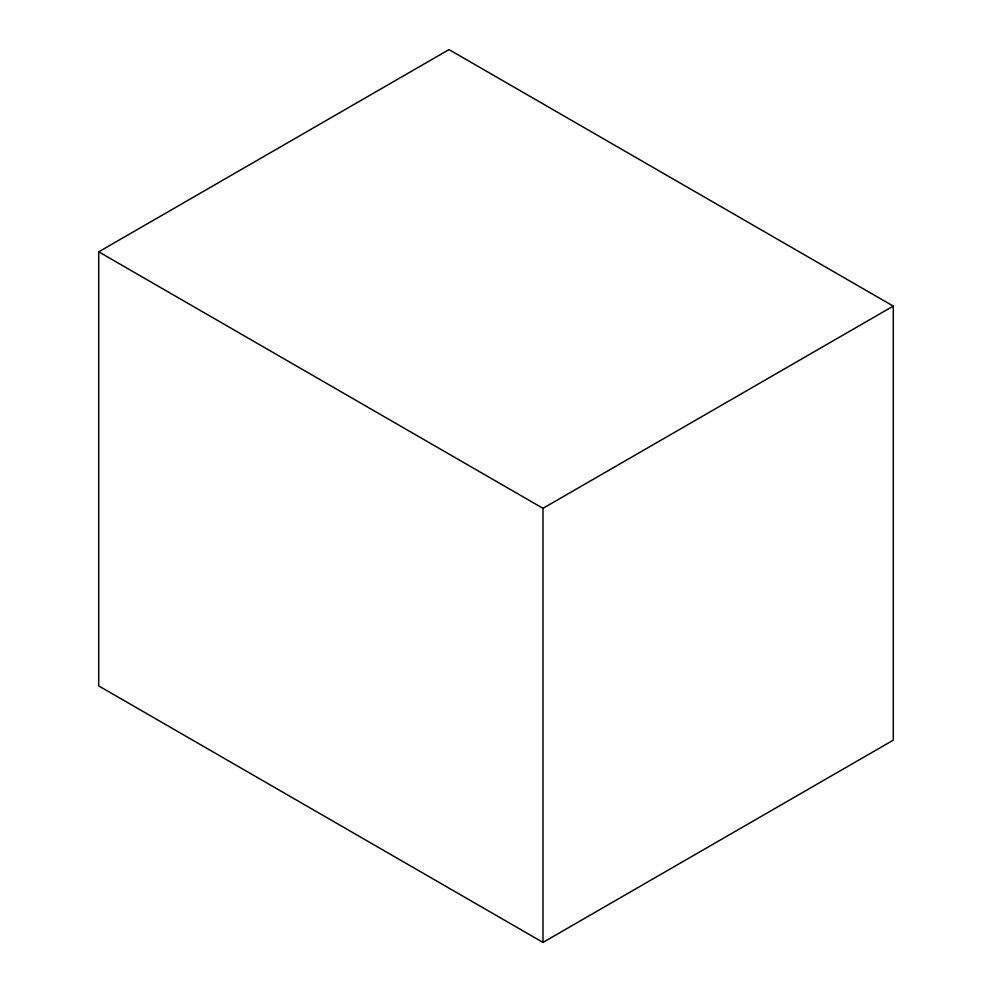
<?xml version="1.0" encoding="UTF-8"?>
<svg xmlns="http://www.w3.org/2000/svg" width="992" height="992" viewBox="0 0 992 992"><rect width="100%" height="100%" fill="white"/><g stroke="black" fill="none" stroke-linecap="round" stroke-linejoin="round"><path stroke-width="1.49" d="M98.729 251.832L449.016 49.6L893.271 306.094L893.271 740.168L542.984 942.4L98.729 685.906L98.729 251.832L542.984 508.326L893.271 306.094M542.984 508.326L542.984 942.4"/></g></svg>
